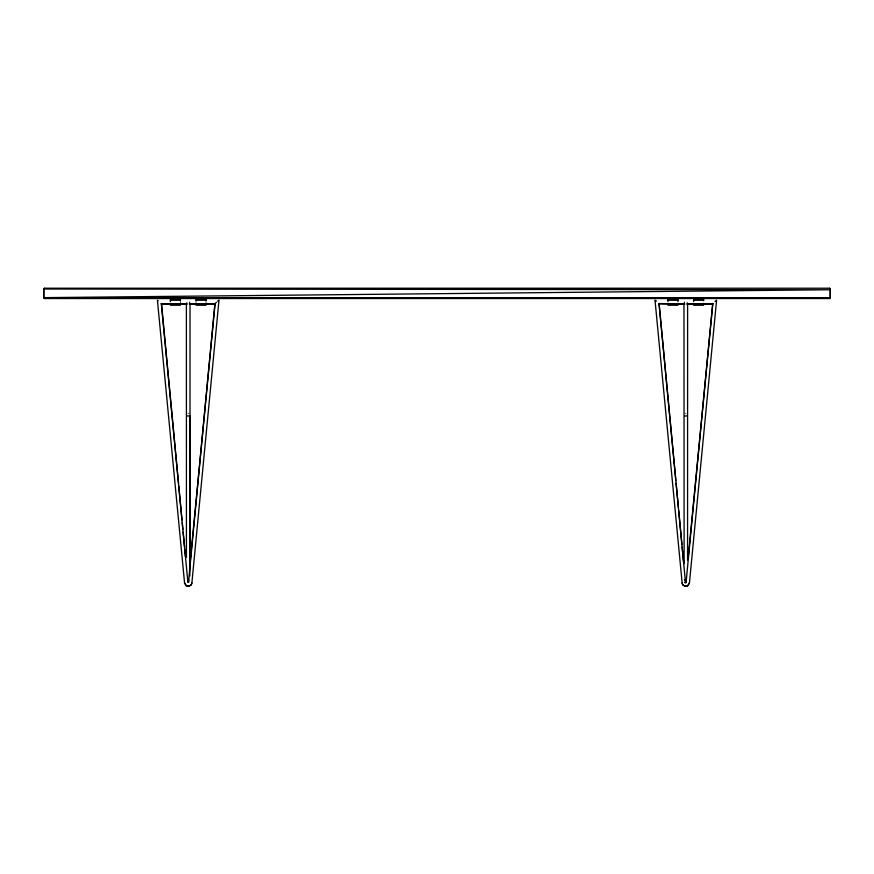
<?xml version="1.0" encoding="UTF-8"?>
<svg xmlns="http://www.w3.org/2000/svg" width="874" height="874" viewBox="0 0 874 874"><rect width="100%" height="100%" fill="white"/><g stroke="black" fill="none" stroke-linecap="round" stroke-linejoin="round"><path stroke-width="0.66" stroke-dasharray="4.37 3.28" d="M186.413 303.081L187.025 302.011M684.615 302.011L683.992 303.081L684.615 302.011M684.812 413.522L686.035 413.183M187.965 413.183L189.188 413.522M189.385 302.011L189.997 303.07L189.385 302.011M686.975 302.011L687.587 303.081M206.035 301.202L206.035 303.038M196.049 301.202L196.049 303.038M180.372 301.202L180.372 303.038"/><path stroke-width="1.31" d="M189.975 565.336L190.019 303.737L189.352 303.966L206.035 303.988M658.887 303.573L684.648 303.966L683.981 303.737L684.124 563.664M687.565 559.95L687.609 303.737L686.942 303.966L695.016 303.988M189.855 575.89L190.095 415.598M44.421 288.223L43.82 289.021L43.776 297.641L44.421 298.537L829.579 298.537L830.3 296.996L830.202 289.076L829.579 288.223L44.421 288.223L43.7 289.753L43.776 297.663L44.421 298.537M829.579 298.537L830.202 297.673L830.3 289.753L829.579 288.223M712.692 303.573L686.09 582.379L686.341 579.932M189.789 566.013L215.113 303.573M158.227 300.711L157.418 300.23L184.556 582.936L186.326 585.799L188.97 586.214L191.275 584.793L191.887 582.925L218.981 300.197L217.823 301.027M688.024 559.229L712.856 303.376M656.177 301.027L655.019 300.197L682.135 582.936L682.758 584.848L685.172 586.246L687.783 585.744L689.444 582.936L716.582 300.23L714.998 301.464M187.91 582.39L161.308 303.573M685.489 582.39L659.083 304.043M188.751 579.932L188.5 582.379L214.884 303.857L216.457 302.273M191.865 582.936L191.242 584.848L188.828 586.246L186.217 585.744L184.556 582.936M689.444 582.936L687.674 585.799L685.03 586.214L682.725 584.793L682.113 582.925M218.205 301.268L218.566 300.448M703.078 304.021L712.889 303.791M190.019 303.748L189.352 303.966L215.299 303.791M686.756 415.958L684.735 415.969M186.435 557.241L186.391 303.737L187.058 303.966L161.111 303.791M830.202 297.673L43.776 297.641L830.3 289.753L43.82 289.021M170.386 300.252L180.372 300.252M196.049 300.252L206.035 300.252M667.965 300.252L677.951 300.252M693.628 300.252L703.614 300.252M170.943 303.966L161.548 303.977L178.525 483.235M179.006 303.966L187.058 303.966M686.942 303.966L712.452 303.977M170.386 303.988L180.372 303.988M667.965 303.988L684.648 303.966L683.981 303.748M693.628 303.988L703.614 303.988M189.265 415.969L186.665 415.948M205.499 304.021L214.917 304.043M658.701 303.791L668.523 303.89M684.44 579.582L685.642 580.948M655.434 300.448L655.795 301.268M684.571 582.346L685.729 583.034M187.593 579.681L188.052 580.948M659.116 303.857L675.842 480.482M676.105 483.191L678.421 507.652M678.672 510.372L681.895 544.338M682.146 547.048L683.697 563.359M178.777 485.955L182 519.91M182.251 522.619L182.895 529.415M183.158 532.124L184.567 547.069M184.829 549.779L185.474 556.574M703.614 300.689L703.614 298.995L693.628 298.995L693.628 301.508M703.614 303.42L703.614 305.244L693.628 305.244L693.628 303.42M677.951 301.508L677.951 298.995L667.965 298.995L667.965 301.508M677.951 303.42L677.951 305.244L667.965 305.244L667.965 303.42M206.035 300.47L206.035 298.995L196.049 298.995L196.049 300.47M206.035 303.42L206.035 305.244L196.049 305.244L196.049 303.42M180.372 300.47L180.372 298.995L170.386 298.995L170.386 301.508M180.372 303.42L180.372 305.244L170.386 305.244L170.386 303.42"/></g></svg>
